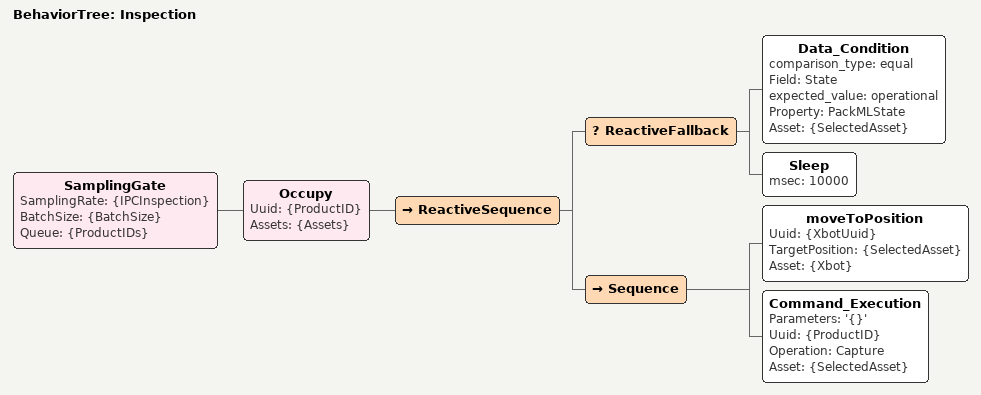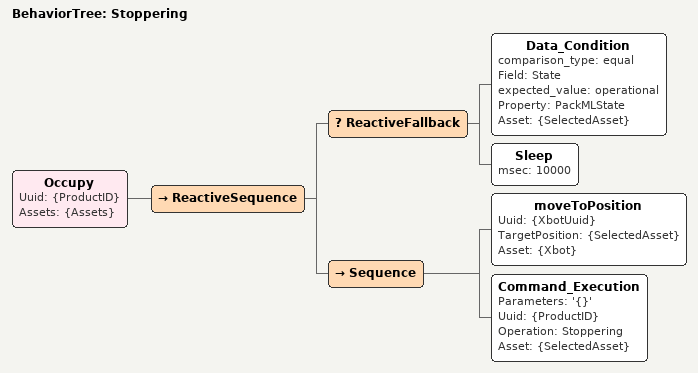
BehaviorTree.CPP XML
<BehaviorTree ID="Inspection">
  <SamplingGate SamplingRate="{IPCInspection}" BatchSize="{BatchSize}" Queue="{ProductIDs}">
    <Occupy Uuid="{ProductID}" Assets="{Assets}">
      <ReactiveSequence>
        <ReactiveFallback>
          <Data_Condition comparison_type="equal" Field="State" expected_value="operational" Property="PackMLState" Asset="{SelectedAsset}"/>
          <Sleep msec="10000"/>
        </ReactiveFallback>
        <Sequence>
          <moveToPosition Uuid="{XbotUuid}" TargetPosition="{SelectedAsset}" Asset="{Xbot}"/>
          <Command_Execution Parameters="'{}'" Uuid="{ProductID}" Operation="Capture" Asset="{SelectedAsset}"/>
        </Sequence>
      </ReactiveSequence>
    </Occupy>
  </SamplingGate>
</BehaviorTree>

<BehaviorTree ID="Stoppering">
  <Occupy Uuid="{ProductID}" Assets="{Assets}">
    <ReactiveSequence>
      <ReactiveFallback>
        <Data_Condition comparison_type="equal" Field="State" expected_value="operational" Property="PackMLState" Asset="{SelectedAsset}"/>
        <Sleep msec="10000"/>
      </ReactiveFallback>
      <Sequence>
        <moveToPosition Uuid="{XbotUuid}" TargetPosition="{SelectedAsset}" Asset="{Xbot}"/>
        <Command_Execution Parameters="'{}'" Uuid="{ProductID}" Operation="Stoppering" Asset="{SelectedAsset}"/>
      </Sequence>
    </ReactiveSequence>
  </Occupy>
</BehaviorTree>
